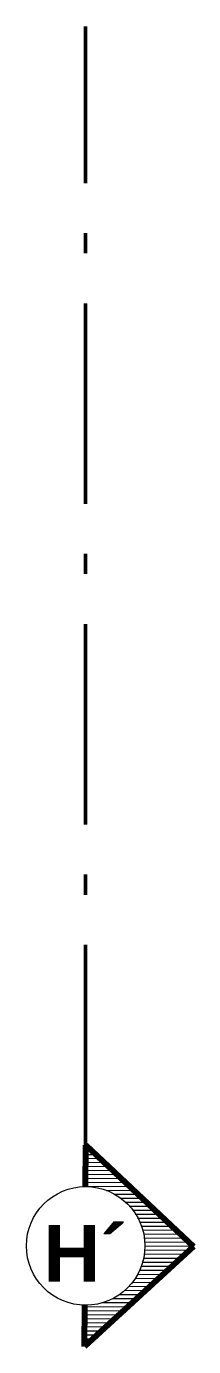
# Model space of a CAD drawing. Header units: metres. Extents: x 28 to 239, y -1 to 113.
# Drawn here: x 187.28 to 188.12, y -1.2 to 5.38 of the extents above; entities that cross this region are included whole.
import ezdxf
from ezdxf.enums import TextEntityAlignment as Align

# ---------------------------------------------------------------- set-up
doc = ezdxf.new("R2010")
doc.units = ezdxf.units.M
doc.linetypes.add('1CORTE', pattern=[1.5, 1, -0.25, 0, -0.25])
doc.linetypes.add('ACAD_ISO04W100', pattern=[30, 24, -3, 0, -3])
for name, color, linetype, lineweight in [('1', 7, 'Continuous', 5), ('AA. Proyeccion Corte', 10, '1CORTE', 50), ('CORTE_EJE', 31, 'ACAD_ISO04W100', 80), ('TEXTOS-SUBTITULO', 7, 'Continuous', 30)]:
    doc.layers.add(name, color=color, linetype=linetype, lineweight=lineweight)
doc.styles.add('TURBO_BASS', font='swisseb.ttf')

msp = doc.modelspace()

# ---------------------------------------------------------------- linework, layer by layer
at = {"layer": '1', "color": 7, "linetype": 'Continuous', "lineweight": 5}
for p, q in [((187.5819, -0.2631), (187.6519, -0.2626)), ((187.582, -0.2431), (187.6308, -0.2427)), ((187.5822, -0.2231), (187.6096, -0.2229)), ((187.5823, -0.2031), (187.5885, -0.203)), ((187.5815, -0.3231), (187.7153, -0.3222)), ((187.5816, -0.3031), (187.6942, -0.3023)), ((187.5818, -0.2831), (187.673, -0.2825)), ((187.5811, -0.3831), (187.7787, -0.3818)), ((187.5812, -0.3631), (187.7576, -0.3619)), ((187.5814, -0.3431), (187.7364, -0.3421)), ((187.581, -0.4031), (187.7998, -0.4016)), ((187.683, -0.4224), (187.821, -0.4215)), ((187.7252, -0.4421), (187.8421, -0.4414)), ((187.7556, -0.4619), (187.8632, -0.4612)), ((187.7795, -0.4818), (187.8844, -0.4811)), ((187.7992, -0.5016), (187.9055, -0.501)), ((187.8156, -0.5215), (187.9266, -0.5208)), ((187.8293, -0.5415), (187.9478, -0.5407)), ((187.8408, -0.5614), (187.9689, -0.5605)), ((187.8504, -0.5813), (187.99, -0.5804)), ((187.8583, -0.6013), (188.0112, -0.6003)), ((187.8645, -0.6212), (188.0323, -0.6201)), ((187.8693, -0.6412), (188.0534, -0.64)), ((187.8726, -0.6612), (188.0746, -0.6599)), ((187.8743, -0.7212), (188.1025, -0.7197)), ((187.8745, -0.6812), (188.0957, -0.6797)), ((187.8751, -0.7012), (188.1168, -0.6996)), ((187.8636, -0.7812), (188.0365, -0.7801)), ((187.8686, -0.7612), (188.0585, -0.76)), ((187.8721, -0.7412), (188.0805, -0.7398)), ((187.8389, -0.8414), (187.9704, -0.8405)), ((187.8489, -0.8213), (187.9924, -0.8204)), ((187.857, -0.8013), (188.0144, -0.8003)), ((187.7746, -0.9218), (187.8824, -0.9211)), ((187.7953, -0.9017), (187.9044, -0.901)), ((187.8125, -0.8816), (187.9264, -0.8808)), ((187.8269, -0.8615), (187.9484, -0.8607)), ((187.6659, -0.9825), (187.8164, -0.9815)), ((187.7156, -0.9622), (187.8384, -0.9614)), ((187.7489, -0.942), (187.8604, -0.9413)), ((187.5768, -1.0431), (187.7504, -1.042)), ((187.5769, -1.0231), (187.7724, -1.0218)), ((187.5771, -1.0031), (187.7944, -1.0017)), ((187.5764, -1.1031), (187.6844, -1.1024)), ((187.5766, -1.0831), (187.7064, -1.0823)), ((187.5767, -1.0631), (187.7284, -1.0621)), ((187.5759, -1.1831), (187.5964, -1.183)), ((187.576, -1.1631), (187.6184, -1.1628)), ((187.5762, -1.1431), (187.6404, -1.1427)), ((187.5763, -1.1231), (187.6624, -1.1226))]:
    msp.add_line(p, q, dxfattribs=at)
at = {"layer": '1', "color": 252, "linetype": 'Continuous', "lineweight": 5, "true_color": 0x939598}
for p, q in [((187.5819, -0.2631), (187.6519, -0.2626)), ((187.582, -0.2431), (187.6308, -0.2427)), ((187.5822, -0.2231), (187.6096, -0.2229)), ((187.5823, -0.2031), (187.5885, -0.203)), ((187.5815, -0.3231), (187.7153, -0.3222)), ((187.5816, -0.3031), (187.6942, -0.3023)), ((187.5818, -0.2831), (187.673, -0.2825)), ((187.5811, -0.3831), (187.7787, -0.3818)), ((187.5812, -0.3631), (187.7576, -0.3619)), ((187.5814, -0.3431), (187.7364, -0.3421)), ((187.581, -0.4031), (187.7998, -0.4016)), ((187.683, -0.4224), (187.821, -0.4215)), ((187.7252, -0.4421), (187.8421, -0.4414)), ((187.7556, -0.4619), (187.8632, -0.4612)), ((187.7795, -0.4818), (187.8844, -0.4811)), ((187.7992, -0.5016), (187.9055, -0.501)), ((187.8156, -0.5215), (187.9266, -0.5208)), ((187.8293, -0.5415), (187.9478, -0.5407)), ((187.8408, -0.5614), (187.9689, -0.5605)), ((187.8504, -0.5813), (187.99, -0.5804)), ((187.8583, -0.6013), (188.0112, -0.6003)), ((187.8645, -0.6212), (188.0323, -0.6201)), ((187.8693, -0.6412), (188.0534, -0.64)), ((187.8726, -0.6612), (188.0746, -0.6599)), ((187.8743, -0.7212), (188.1025, -0.7197)), ((187.8745, -0.6812), (188.0957, -0.6797)), ((187.8751, -0.7012), (188.1168, -0.6996)), ((187.8636, -0.7812), (188.0365, -0.7801)), ((187.8686, -0.7612), (188.0585, -0.76)), ((187.8721, -0.7412), (188.0805, -0.7398)), ((187.8389, -0.8414), (187.9704, -0.8405)), ((187.8489, -0.8213), (187.9924, -0.8204)), ((187.857, -0.8013), (188.0144, -0.8003)), ((187.7746, -0.9218), (187.8824, -0.9211)), ((187.7953, -0.9017), (187.9044, -0.901)), ((187.8125, -0.8816), (187.9264, -0.8808)), ((187.8269, -0.8615), (187.9484, -0.8607)), ((187.6659, -0.9825), (187.8164, -0.9815)), ((187.7156, -0.9622), (187.8384, -0.9614)), ((187.7489, -0.942), (187.8604, -0.9413)), ((187.5768, -1.0431), (187.7504, -1.042)), ((187.5769, -1.0231), (187.7724, -1.0218)), ((187.5771, -1.0031), (187.7944, -1.0017)), ((187.5764, -1.1031), (187.6844, -1.1024)), ((187.5766, -1.0831), (187.7064, -1.0823)), ((187.5767, -1.0631), (187.7284, -1.0621)), ((187.5759, -1.1831), (187.5964, -1.183)), ((187.576, -1.1631), (187.6184, -1.1628)), ((187.5762, -1.1431), (187.6404, -1.1427)), ((187.5763, -1.1231), (187.6624, -1.1226))]:
    msp.add_line(p, q, dxfattribs=at)
at = {"layer": '1', "color": 7}
msp.add_circle((187.581, -0.6996), 0.296, dxfattribs=at)
msp.add_circle((187.581, -0.6996), 0.296, dxfattribs=at)
at = {"layer": 'AA. Proyeccion Corte', "color": 7}
msp.add_line((187.581, -0.1972), (187.581, 5.3848), dxfattribs=at)
at = {"layer": 'CORTE_EJE', "color": 7, "linetype": 'ACAD_ISO04W100', "ltscale": 0.8}
for p, q in [((187.581, -0.4035), (187.5823, -0.1972)), ((187.581, -0.4035), (187.5823, -0.1972)), ((187.5823, -0.1972), (188.1206, -0.7031)), ((187.5823, -0.1972), (188.1206, -0.7031)), ((188.1206, -0.7031), (187.5758, -1.2019)), ((188.1206, -0.7031), (187.5758, -1.2019)), ((187.5758, -1.2019), (187.5771, -0.9956)), ((187.5758, -1.2019), (187.5771, -0.9956))]:
    msp.add_line(p, q, dxfattribs=at)

# ---------------------------------------------------------------- texts
at = {"layer": 'TEXTOS-SUBTITULO', "style": 'TURBO_BASS'}
msp.add_text('H´', height=0.28314, rotation=360, dxfattribs=at).set_placement((187.5782, -0.8787), align=Align.CENTER)

doc.saveas('drawing.dxf')
